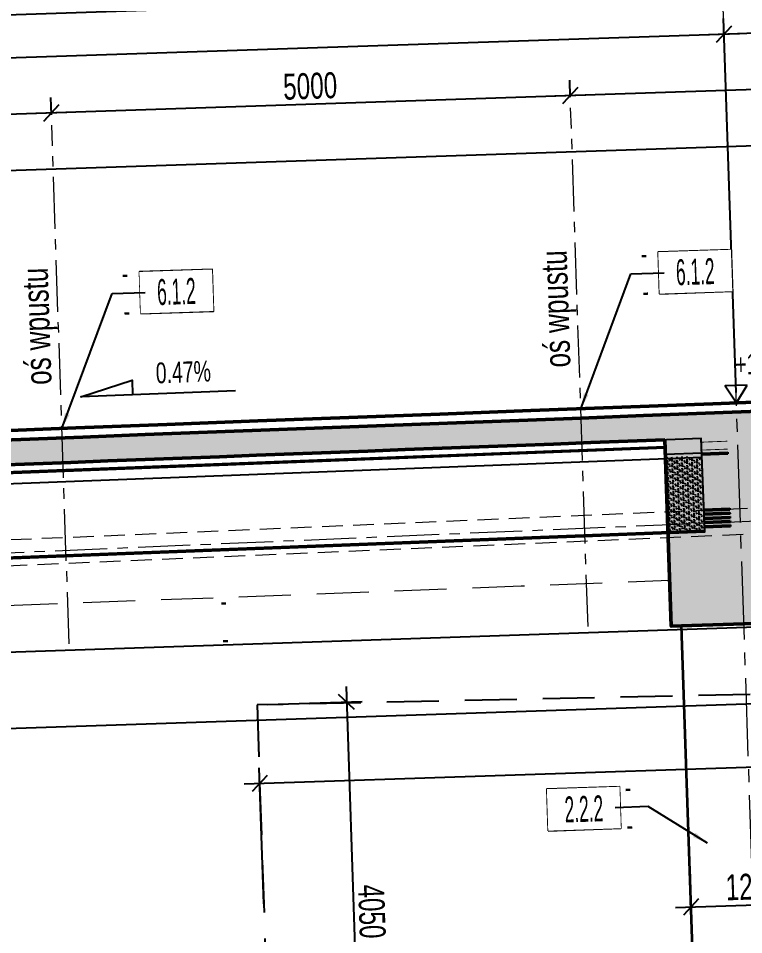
# Model space of a CAD drawing. Header units: metres. Extents: x 8395712 to 9795150, y 4166577 to 5794892.
# Drawn here: x 8418145.59 to 8418152.57, y 5772609.19 to 5772618.01 of the extents above; entities that cross this region are included whole.
import ezdxf
from ezdxf.enums import TextEntityAlignment as Align

# ---------------------------------------------------------------- set-up
doc = ezdxf.new("R2010")
doc.units = ezdxf.units.M
doc.set_wipeout_variables(frame=1)
doc.header["$PDMODE"] = 35
doc.header["$PDSIZE"] = 0.002
for name, pattern in [('CENTER', [2, 1.25, -0.25, 0.25, -0.25]), ('CENTER2', [1.125, 0.75, -0.125, 0.125, -0.125]), ('DASHED', [0.75, 0.5, -0.25]), ('HIDDEN', [0.375, 0.25, -0.125])]:
    doc.linetypes.add(name, pattern=pattern)
for name, color, linetype in [('00RysOpi-T', 2, 'Continuous'), ('AII_M_opisy do legendy', 2, 'Continuous'), ('AII_M_prefabrykaty', 6, 'Continuous'), ('AII_opis', 1, 'Continuous')]:
    doc.layers.add(name, color=color, linetype=linetype)
for name, color, linetype, lineweight in [('AII_M_konstrukcja 0.35', 2, 'Continuous', 35), ('AII_M_konstrukcja 0.50', 3, 'Continuous', 50), ('AII_M_koty wysokościowe', 1, 'Continuous', 18), ('AII_M_kreskowanie', 8, 'Continuous', 0), ('AII_M_linie kreskowane', 9, 'HIDDEN', 18), ('AII_M_obiekty osie', 7, 'CENTER2', 18), ('AII_M_odwodnienie', 8, 'Continuous', 9), ('AII_M_opisy rzedne', 1, 'Continuous', 25), ('AII_M_opisy wymiary', 1, 'Continuous', 25), ('AII_M_skrajnia', 9, 'DASHED', 18), ('AII_M_wymiary', 1, 'Continuous', 25), ('G_ProfilPodluznyKrzywa', 1, 'Continuous', 50)]:
    doc.layers.add(name, color=color, linetype=linetype, lineweight=lineweight)
doc.layers.add('AII_M_pomoc', color=30, linetype='Continuous', plot=False)
doc.styles.add('AII_norm.', font='CDMSIMPL.shx', dxfattribs={"width": 0.75, "bigfont": 'CDMBIGPL.shx'})
doc.styles.add('CDMSTYLE', font='CDMSIMPL.shx', dxfattribs={"width": 0.7, "bigfont": 'CDMBIGPL.shx'})
doc.dimstyles.new('CDM-ME100MM', dxfattribs={"dimscale": 0.1, "dimtxt": 2.5, "dimasz": 1.5, "dimexe": 1.5, "dimexo": 1, "dimgap": 0.5, "dimtad": 1, "dimdec": 0, "dimlfac": 1000, "dimrnd": 1, "dimzin": 9, "dimtxsty": 'CDMSTYLE', "dimblk": 'OBLIQUE', "dimcen": 2.5, "dimdle": 1.5, "dimclrd": 9, "dimclre": 9, "dimclrt": 1, "dimadec": 1, "dimazin": 2, "dimtfac": 1, "dimtdec": 0, "dimtix": 1, "dimtmove": 2, "dimatfit": 3, "dimldrblk": 'DOT', "dimfxl": 1, "dimtvp": 1, "dimtolj": 1, "dimtzin": 0, "dimlwd": 25, "dimlwe": 25, "dimarcsym": 0})
doc.dimstyles.new('CDM-ME100MM$7', dxfattribs={"dimscale": 0.1, "dimtxt": 2.5, "dimasz": 1.5, "dimexe": 1.5, "dimexo": 1, "dimgap": 0.5, "dimtad": 1, "dimdec": 0, "dimlfac": 1000, "dimrnd": 1, "dimzin": 9, "dimtxsty": 'CDMSTYLE', "dimblk": 'OBLIQUE', "dimcen": 2.5, "dimdle": 1.5, "dimclrd": 9, "dimclre": 9, "dimclrt": 1, "dimadec": 1, "dimazin": 2, "dimtfac": 1, "dimtdec": 0, "dimtix": 1, "dimtmove": 2, "dimatfit": 3, "dimfxl": 1, "dimtvp": 1, "dimtolj": 1, "dimtzin": 0, "dimlwd": 25, "dimlwe": 25, "dimarcsym": 0})

# ---------------------------------------------------------------- blocks, each defined once
blk = doc.blocks.new('_OBLIQUE')
at = {"color": 0, "linetype": 'ByBlock'}
blk.add_line((-0.5, -0.5), (0.5, 0.5), dxfattribs=at)
blk = doc.blocks.new('*D99')
at = {"layer": 'AII_M_wymiary', "color": 9, "linetype": 'Continuous', "lineweight": 25, "transparency": 16777216}
for p, q in [((8418194.040533077, 5772612.02127332), (8418193.98467435, 5772613.687019997)), ((8418138.370964773, 5772611.671999656), (8418194.139617318, 5772613.5421315)), ((8418138.596790658, 5772609.413332533), (8418138.515853269, 5772611.826942625))]:
    blk.add_line(p, q, dxfattribs=at)
at = {"layer": 'Defpoints', "color": 0, "linetype": 'Continuous', "lineweight": 25, "transparency": 16777216}
for p in [(8418193.989701586, 5772613.537104264), (8418194.043884568, 5772611.921329498), (8418138.60014215, 5772609.313388712)]:
    blk.add_point(p, dxfattribs=at)
at = {"layer": 'AII_M_wymiary', "color": 9, "linetype": 'Continuous', "lineweight": 25, "transparency": 16777216, "xscale": 0.15, "yscale": 0.15, "zscale": 0.15}
for p, rotation in [((8418193.989701586, 5772613.537104264), 1.920622427509104), ((8418138.520880505, 5772611.677026891), 181.9206224275091)]:
    blk.add_blockref('_OBLIQUE', p, dxfattribs=dict(at, rotation=rotation))
at = {"layer": 'AII_M_wymiary', "color": 1, "linetype": 'Continuous', "lineweight": 25, "transparency": 16777216, "char_height": 0.25, "attachment_point": 5, "rotation": 1.9206224275091044, "style": 'CDMSTYLE'}
for s, insert in [('\\A1;światło netto przy przepływie miarodajnym p=0,3% min. |t54900', (8418166.248029483, 5772612.823610526)), ('\\A1;55500', (8418166.261156155, 5772612.43216389))]:
    blk.add_mtext(s, dxfattribs=dict(at, insert=insert))
blk = doc.blocks.new('_DOT')
at = {"color": 0, "linetype": 'ByBlock'}
blk.add_line((-0.5, 0), (-1, 0), dxfattribs=at)
at = {"color": 0, "linetype": 'ByBlock', "const_width": 0.5}
blk.add_lwpolyline([(-0.25, 0, 1), (0.25, 0, 1)], format="xyb", close=True, dxfattribs=at)
blk = doc.blocks.new('*D100')
at = {"layer": 'AII_M_linie kreskowane', "color": 9, "linetype": 'Continuous', "lineweight": 25, "transparency": 16777216}
for p, q in [((8418201.716837922, 5772609.87320144), (8418201.605086591, 5772613.205705058)), ((8418130.799916105, 5772610.681258122), (8418201.76002956, 5772613.060816562)), ((8418131.056555934, 5772607.503697442), (8418130.944804601, 5772610.836201089))]:
    blk.add_line(p, q, dxfattribs=at)
at = {"layer": 'Defpoints', "color": 0, "linetype": 'Continuous', "lineweight": 25, "transparency": 16777216}
for p in [(8418201.610113828, 5772613.055789325), (8418201.720189413, 5772609.773257619), (8418131.059907425, 5772607.403753621)]:
    blk.add_point(p, dxfattribs=at)
at = {"layer": 'AII_M_linie kreskowane', "color": 9, "linetype": 'Continuous', "lineweight": 25, "transparency": 16777216, "xscale": 0.15, "yscale": 0.15, "zscale": 0.15}
for p, rotation in [((8418201.610113828, 5772613.055789325), 1.920622427509104), ((8418130.949831838, 5772610.686285357), 181.9206224275091)]:
    blk.add_blockref('_OBLIQUE', p, dxfattribs=dict(at, rotation=rotation))
at = {"layer": 'AII_M_linie kreskowane', "color": 1, "linetype": 'Continuous', "lineweight": 25, "transparency": 16777216, "char_height": 0.25, "attachment_point": 5, "rotation": 1.9206224275091044, "style": 'CDMSTYLE'}
for s, insert in [('\\A1;terasa zalewowa przy p=10% min. |t70000', (8418166.27271127, 5772612.087582289)), ('\\A1;70700', (8418166.28583794, 5772611.696135653))]:
    blk.add_mtext(s, dxfattribs=dict(at, insert=insert))
blk = doc.blocks.new('*D102')
at = {"layer": 'AII_M_wymiary', "color": 9, "lineweight": 25, "transparency": 16777216}
for p, q in [((8418203.46351131, 5772616.307274249), (8418203.335044375, 5772620.138249045)), ((8418128.23228955, 5772617.469688007), (8418203.489987342, 5772619.993360549)), ((8418128.505644988, 5772613.793656087), (8418128.377178049, 5772617.624630975))]:
    blk.add_line(p, q, dxfattribs=at)
at = {"layer": 'Defpoints', "color": 0, "lineweight": 25, "transparency": 16777216}
for p in [(8418203.34007161, 5772619.988333313), (8418203.466862801, 5772616.207330428), (8418128.50899648, 5772613.693712266)]:
    blk.add_point(p, dxfattribs=at)
at = {"layer": 'AII_M_wymiary', "color": 9, "lineweight": 25, "transparency": 16777216, "xscale": 0.15, "yscale": 0.15, "zscale": 0.15}
for p, rotation in [((8418203.34007161, 5772619.988333313), 1.920622427509104), ((8418128.382205283, 5772617.474715242), 181.9206224275091)]:
    blk.add_blockref('_OBLIQUE', p, dxfattribs=dict(at, rotation=rotation))
at = {"layer": 'AII_M_wymiary', "color": 1, "lineweight": 25, "transparency": 16777216, "insert": (8418165.855273338, 5772618.906425965), "char_height": 0.25, "attachment_point": 5, "rotation": 1.9206224275091044, "style": 'CDMSTYLE'}
blk.add_mtext('\\A1;Lt=75000', dxfattribs=at)
blk = doc.blocks.new('*D121')
at = {"layer": 'AII_M_wymiary', "color": 9, "linetype": 'Continuous', "lineweight": 25, "transparency": 16777216}
for p, q in [((8418179.47699409, 5772615.502916438), (8418179.36256112, 5772618.915388437)), ((8418179.517504087, 5772618.770499939), (8418152.232840745, 5772617.855542962)), ((8418152.498440202, 5772614.410799807), (8418152.377729243, 5772618.010485931))]:
    blk.add_line(p, q, dxfattribs=at)
at = {"layer": 'Defpoints', "color": 0, "linetype": 'Continuous', "lineweight": 25, "transparency": 16777216}
for p in [(8418152.382756477, 5772617.860570198), (8418179.480345579, 5772615.402972616), (8418152.501791693, 5772614.310855986)]:
    blk.add_point(p, dxfattribs=at)
at = {"layer": 'AII_M_wymiary', "color": 9, "linetype": 'Continuous', "lineweight": 25, "transparency": 16777216, "xscale": 0.15, "yscale": 0.15, "zscale": 0.15}
for p, rotation in [((8418179.367588354, 5772618.765472704), 1.920622427509082), ((8418152.382756477, 5772617.860570198), 181.9206224275091)]:
    blk.add_blockref('_OBLIQUE', p, dxfattribs=dict(at, rotation=rotation))
at = {"layer": 'AII_M_wymiary', "color": 1, "linetype": 'Continuous', "lineweight": 25, "transparency": 16777216, "insert": (8418165.869307308, 5772618.487923139), "char_height": 0.25, "attachment_point": 5, "rotation": 1.9206224275091044, "style": 'CDMSTYLE'}
blk.add_mtext('\\A1;27000', dxfattribs=at)
blk = doc.blocks.new('*D113')
at = {"layer": 'AII_M_wymiary', "color": 9, "linetype": 'Continuous', "lineweight": 25, "transparency": 16777216}
for p, q in [((8418152.498440202, 5772614.410799807), (8418152.377729243, 5772618.010485922)), ((8418152.532672212, 5772617.865597425), (8418128.246323524, 5772617.05118517)), ((8418128.515947558, 5772613.486426286), (8418128.39121202, 5772617.206128139))]:
    blk.add_line(p, q, dxfattribs=at)
at = {"layer": 'Defpoints', "color": 0, "linetype": 'Continuous', "lineweight": 25, "transparency": 16777216}
for p in [(8418128.396239256, 5772617.056212406), (8418152.501791693, 5772614.310855986), (8418128.519299049, 5772613.386482465)]:
    blk.add_point(p, dxfattribs=at)
at = {"layer": 'AII_M_wymiary', "color": 9, "linetype": 'Continuous', "lineweight": 25, "transparency": 16777216, "xscale": 0.15, "yscale": 0.15, "zscale": 0.15}
for p, rotation in [((8418152.38275648, 5772617.860570189), 1.920622427509082), ((8418128.396239256, 5772617.056212406), 181.9206224275091)]:
    blk.add_blockref('_OBLIQUE', p, dxfattribs=dict(at, rotation=rotation))
at = {"layer": 'AII_M_wymiary', "color": 1, "linetype": 'Continuous', "lineweight": 25, "transparency": 16777216, "insert": (8418140.383632759, 5772617.633292986), "char_height": 0.25, "attachment_point": 5, "rotation": 1.9206224275091044, "style": 'CDMSTYLE'}
blk.add_mtext('\\A1;24000', dxfattribs=at)
blk = doc.blocks.new('*D116')
at = {"layer": 'AII_M_wymiary', "color": 9, "linetype": 'Continuous', "lineweight": 25, "transparency": 16777216}
for p, q in [((8418204.366897535, 5772616.22138065), (8418204.219954044, 5772620.603339291)), ((8418204.374897012, 5772620.458450793), (8418127.318210427, 5772617.874451417)), ((8418127.619639244, 5772613.361251447), (8418127.463098923, 5772618.029394386))]:
    blk.add_line(p, q, dxfattribs=at)
at = {"layer": 'Defpoints', "color": 0, "linetype": 'Continuous', "lineweight": 25, "transparency": 16777216}
for p in [(8418127.46812616, 5772617.879478653), (8418204.370249024, 5772616.121436829), (8418127.622990735, 5772613.261307626)]:
    blk.add_point(p, dxfattribs=at)
at = {"layer": 'AII_M_wymiary', "color": 9, "linetype": 'Continuous', "lineweight": 25, "transparency": 16777216, "xscale": 0.15, "yscale": 0.15, "zscale": 0.15}
for p, rotation in [((8418204.22498128, 5772620.453423558), 1.920622427509082), ((8418127.46812616, 5772617.879478653), 181.9206224275091)]:
    blk.add_blockref('_OBLIQUE', p, dxfattribs=dict(at, rotation=rotation))
at = {"layer": 'AII_M_wymiary', "color": 1, "linetype": 'Continuous', "lineweight": 25, "transparency": 16777216, "insert": (8418165.840688612, 5772619.341352793), "char_height": 0.25, "attachment_point": 5, "rotation": 1.9206224275091044, "style": 'CDMSTYLE'}
blk.add_mtext('\\A1;Lc=76800', dxfattribs=at)
blk = doc.blocks.new('*D103')
at = {"layer": 'AII_M_wymiary', "color": 9, "lineweight": 25, "transparency": 16777216}
for p, q in [((8418163.940291261, 5772610.028784421), (8418163.896638356, 5772611.330544905)), ((8418164.051581325, 5772611.185656408), (8418162.70313228, 5772611.140437859)), ((8418147.760738377, 5772610.639363414), (8418154.77425575, 5772610.874552925)), ((8418147.949548328, 5772609.484537633), (8418147.905626876, 5772610.794306383))]:
    blk.add_line(p, q, dxfattribs=at)
at = {"layer": 'Defpoints', "color": 0, "lineweight": 25, "transparency": 16777216}
for p in [(8418163.90166559, 5772611.180629171), (8418163.943642752, 5772609.9288406), (8418147.95289982, 5772609.384593812)]:
    blk.add_point(p, dxfattribs=at)
at = {"layer": 'AII_M_wymiary', "color": 9, "lineweight": 25, "transparency": 16777216, "xscale": 0.15, "yscale": 0.15, "zscale": 0.15}
for p, rotation in [((8418163.90166559, 5772611.180629171), 1.920622427509104), ((8418147.91065411, 5772610.644390649), 181.9206224275091)]:
    blk.add_blockref('_OBLIQUE', p, dxfattribs=dict(at, rotation=rotation))
at = {"layer": 'AII_M_wymiary', "color": 1, "lineweight": 25, "transparency": 16777216, "char_height": 0.25, "attachment_point": 5, "rotation": 1.9206224275091044, "style": 'CDMSTYLE'}
for s, insert in [('\\A1;skrajnia przejścia dla zwierząt średnich min. netto 15000', (8418158.731432453, 5772611.224040332)), ('\\A1;16000', (8418158.744559124, 5772610.832593696))]:
    blk.add_mtext(s, dxfattribs=dict(at, insert=insert))
blk = doc.blocks.new('*D105')
at = {"layer": 'AII_M_wymiary', "color": 9, "lineweight": 25, "transparency": 16777216}
for p, q in [((8418148.742325477, 5772611.579271511), (8418148.888115326, 5772607.231715264)), ((8418147.985244498, 5772611.403799434), (8418148.897268448, 5772611.434383013)), ((8418148.120979877, 5772607.356074653), (8418149.033003824, 5772607.386658232))]:
    blk.add_line(p, q, dxfattribs=at)
at = {"layer": 'Defpoints', "color": 0, "lineweight": 25, "transparency": 16777216}
for p in [(8418147.885300675, 5772611.400447943), (8418148.88308809, 5772607.381630996), (8418148.021036055, 5772607.352723162)]:
    blk.add_point(p, dxfattribs=at)
at = {"layer": 'AII_M_wymiary', "color": 9, "lineweight": 25, "transparency": 16777216, "xscale": 0.15, "yscale": 0.15, "zscale": 0.15}
for p, rotation in [((8418148.747352714, 5772611.429355778), 91.92062242572072), ((8418148.88308809, 5772607.381630996), 271.9206224257207)]:
    blk.add_blockref('_OBLIQUE', p, dxfattribs=dict(at, rotation=rotation))
at = {"layer": 'AII_M_wymiary', "color": 1, "lineweight": 25, "transparency": 16777216, "insert": (8418148.990122091, 5772609.411358497), "char_height": 0.25, "attachment_point": 5, "rotation": 271.9206224257207, "style": 'CDMSTYLE'}
blk.add_mtext('\\A1;4050', dxfattribs=at)
blk = doc.blocks.new('00kota3')
at = {"layer": 'AII_M_koty wysokościowe', "color": 0, "linetype": 'Continuous', "lineweight": -2}
blk.add_lwpolyline([(1.080883523449302, 1.662365338939708), (-1.035982793706353, 1.662365338939708), (0, 0)], close=True, dxfattribs=at)
at = {"layer": 'AII_M_koty wysokościowe', "color": 0, "linetype": 'Continuous', "lineweight": -2, "style": 'CDMSTYLE', "width": 0.85}
blk.add_attdef('%%P000.000', (0.4929666414439566, 2.692536952497903), '', height=2, dxfattribs=at)
blk = doc.blocks.new('OpiNum01')
at = {"layer": 'AII_M_opisy do legendy', "color": 0, "linetype": 'Continuous'}
blk.add_lwpolyline([(-3.5, -1.999999999999999), (3.500000000000001, -2), (3.5, 2), (-3.5, 2)], close=True, dxfattribs=at)
at = {"color": 9, "linetype": 'Continuous', "lineweight": 25, "style": 'CDMSTYLE', "width": 0.7, "flags": 1}
for tag, p in [('NAZWAPOL', (-4.104931844502406, -6.80252055447653)), ('NAZWAANG', (-4.104931844502403, -10.47658496644755)), ('SPECYF', (-4.104931844502399, -14.15064937841856)), ('ID', (-4.104931844502396, -17.82471379038958)), ('BAZA', (-4.104931844502392, -21.4987782023606)), ('RYSUNEK', (-4.104931844502389, -25.17284261433161))]:
    blk.add_attdef(tag, p, '', height=2, dxfattribs=at)
at = {"layer": 'AII_M_opisy do legendy', "linetype": 'Continuous', "lineweight": -2, "style": 'CDMSTYLE', "width": 0.5}
blk.add_attdef('NR', text='', height=2.5, dxfattribs=at).set_placement((0, 0), align=Align.MIDDLE)
at = {"color": 0, "linetype": 'Continuous'}
blk.add_wipeout([(-3.499999999999999, -1.9999999999999982), (3.4999999999999973, -1.9999999999999991), (3.499999999999997, 2), (-3.499999999999999, 2)], dxfattribs=at).dxf.layer = 'AII_M_opisy do legendy'
blk = doc.blocks.new('OpiTxt01')
at = {"color": 0, "linetype": 'Continuous', "lineweight": 20, "style": 'CDMSTYLE', "width": 0.7}
blk.add_attdef('TEKST_GORNY', (1, 0.8945185874659813), '', height=2, dxfattribs=at)
at = {"color": 0, "linetype": 'Continuous', "lineweight": -2, "style": 'CDMSTYLE', "width": 0.7}
blk.add_attdef('TEKST_DOLNY', (1.049030266685349, -2.731473425873787), '', height=2, dxfattribs=at)
blk = doc.blocks.new('*D216')
at = {"layer": 'AII_M_wymiary', "color": 9, "linetype": 'Continuous', "lineweight": 25, "transparency": 16777216}
for p, q in [((8418145.904685523, 5772617.08508005), (8418145.899091119, 5772617.251909165)), ((8418146.054034088, 5772617.107020668), (8418140.757011537, 5772616.929391658)), ((8418140.907494437, 5772616.917505513), (8418140.901900033, 5772617.084334627))]:
    blk.add_line(p, q, dxfattribs=at)
at = {"layer": 'Defpoints', "color": 0, "linetype": 'Continuous', "lineweight": 25, "transparency": 16777216}
for p in [(8418140.906927269, 5772616.934418893), (8418145.908037014, 5772616.98513623), (8418140.910845928, 5772616.817561692)]:
    blk.add_point(p, dxfattribs=at)
at = {"layer": 'AII_M_wymiary', "color": 9, "linetype": 'Continuous', "lineweight": 25, "transparency": 16777216, "xscale": 0.15, "yscale": 0.15, "zscale": 0.15}
for p, rotation in [((8418145.904118355, 5772617.101993432), 1.920622427509082), ((8418140.906927269, 5772616.934418893), 181.9206224275091)]:
    blk.add_blockref('_OBLIQUE', p, dxfattribs=dict(at, rotation=rotation))
at = {"layer": 'AII_M_wymiary', "color": 1, "linetype": 'Continuous', "lineweight": 25, "transparency": 16777216, "insert": (8418143.399657704, 5772617.193107851), "char_height": 0.25, "attachment_point": 5, "rotation": 1.9206224275091044, "style": 'CDMSTYLE'}
blk.add_mtext('\\A1;5000', dxfattribs=at)
blk = doc.blocks.new('*D217')
at = {"layer": 'AII_M_wymiary', "color": 9, "linetype": 'Continuous', "lineweight": 25, "transparency": 16777216}
for p, q in [((8418150.901876613, 5772617.252654592), (8418150.89628221, 5772617.419483728)), ((8418151.051225176, 5772617.27459523), (8418145.754202625, 5772617.09696622)), ((8418145.904685527, 5772617.085080053), (8418145.899091123, 5772617.25190919))]:
    blk.add_line(p, q, dxfattribs=at)
at = {"layer": 'Defpoints', "color": 0, "linetype": 'Continuous', "lineweight": 25, "transparency": 16777216}
for p in [(8418145.904118357, 5772617.101993456), (8418150.905228104, 5772617.15271077), (8418145.908037018, 5772616.985136231)]:
    blk.add_point(p, dxfattribs=at)
at = {"layer": 'AII_M_wymiary', "color": 9, "linetype": 'Continuous', "lineweight": 25, "transparency": 16777216, "xscale": 0.15, "yscale": 0.15, "zscale": 0.15}
for p, rotation in [((8418150.901309444, 5772617.269567994), 1.920622427509082), ((8418145.904118357, 5772617.101993456), 181.9206224275091)]:
    blk.add_blockref('_OBLIQUE', p, dxfattribs=dict(at, rotation=rotation))
at = {"layer": 'AII_M_wymiary', "color": 1, "linetype": 'Continuous', "lineweight": 25, "transparency": 16777216, "insert": (8418148.396848792, 5772617.360682414), "char_height": 0.25, "attachment_point": 5, "rotation": 1.9206224275091044, "style": 'CDMSTYLE'}
blk.add_mtext('\\A1;5000', dxfattribs=at)
blk = doc.blocks.new('*D218')
at = {"layer": 'AII_M_wymiary', "color": 9, "linetype": 'Continuous', "lineweight": 25, "transparency": 16777216}
for p, q in [((8418155.899067696, 5772617.420229129), (8418155.893473292, 5772617.587058264)), ((8418156.048416259, 5772617.442169766), (8418150.751393715, 5772617.264540756)), ((8418150.901876617, 5772617.252654593), (8418150.896282213, 5772617.419483726))]:
    blk.add_line(p, q, dxfattribs=at)
at = {"layer": 'Defpoints', "color": 0, "linetype": 'Continuous', "lineweight": 25, "transparency": 16777216}
for p in [(8418150.901309447, 5772617.269567993), (8418155.902419187, 5772617.320285308), (8418150.905228108, 5772617.152710772)]:
    blk.add_point(p, dxfattribs=at)
at = {"layer": 'AII_M_wymiary', "color": 9, "linetype": 'Continuous', "lineweight": 25, "transparency": 16777216, "xscale": 0.15, "yscale": 0.15, "zscale": 0.15}
for p, rotation in [((8418155.898500526, 5772617.43714253), 1.920622427509082), ((8418150.901309447, 5772617.269567993), 181.9206224275091)]:
    blk.add_blockref('_OBLIQUE', p, dxfattribs=dict(at, rotation=rotation))
at = {"layer": 'AII_M_wymiary', "color": 1, "linetype": 'Continuous', "lineweight": 25, "transparency": 16777216, "insert": (8418153.39403988, 5772617.52825695), "char_height": 0.25, "attachment_point": 5, "rotation": 1.9206224275091044, "style": 'CDMSTYLE'}
blk.add_mtext('\\A1;5000', dxfattribs=at)
blk = doc.blocks.new('*D228')
at = {"layer": 'AII_M_opisy wymiary', "color": 9, "linetype": 'ByBlock', "lineweight": 25, "transparency": 16777216}
for p, q in [((8418204.366678644, 5772616.221373309), (8418204.284706129, 5772618.66585156)), ((8418204.439649098, 5772618.520963063), (8418139.016682852, 5772616.327085886)), ((8418139.248034272, 5772613.90364345), (8418139.161571348, 5772616.482028855))]:
    blk.add_line(p, q, dxfattribs=at)
at = {"layer": 'Defpoints', "color": 0, "linetype": 'ByBlock', "lineweight": 25, "transparency": 16777216}
for p in [(8418139.166598585, 5772616.332113123), (8418204.370030135, 5772616.121429488), (8418139.251385763, 5772613.803699629)]:
    blk.add_point(p, dxfattribs=at)
at = {"layer": 'AII_M_opisy wymiary', "color": 9, "linetype": 'ByBlock', "lineweight": 25, "transparency": 16777216, "xscale": 0.15, "yscale": 0.15, "zscale": 0.15}
for p, rotation in [((8418204.289733365, 5772618.515935827), 1.92062245079579), ((8418139.166598585, 5772616.332113123), 181.9206224507958)]:
    blk.add_blockref('_OBLIQUE', p, dxfattribs=dict(at, rotation=rotation))
at = {"layer": 'AII_M_opisy wymiary', "color": 1, "linetype": 'ByBlock', "lineweight": 25, "transparency": 16777216, "insert": (8418171.720904412, 5772617.640569422), "char_height": 0.25, "attachment_point": 5, "rotation": 1.9206224507958036, "style": 'CDMSTYLE'}
blk.add_mtext('\\A1;zasięg ścieku przykrawężnikowego-65160', dxfattribs=at)
blk = doc.blocks.new('*U427')
at = {"layer": 'AII_M_prefabrykaty', "linetype": 'ByBlock', "lineweight": -2}
h = blk.add_hatch(dxfattribs=at)
h.set_pattern_fill('HEX', color=0, scale=0.005, angle=3.129274677848148e-08, style=0)
h.set_pattern_definition([(3.129274677848148e-08, (23.24925278507467, -0.1849999993014375), (-1.501742303481695e-11, 0.027496306577), [0.015875, -0.03175]), (120.0000000312927, (23.24925278507467, -0.1849999993014375), (-0.02381249999841843, -0.01374815330150546), [0.01587499999999996, -0.03174999999999992]), (60.00000003129274, (23.26512778507467, -0.1849999992927671), (-0.02381250001343585, 0.01374815327549453), [0.015875, -0.03175])])
h.paths.add_polyline_path([(23.59925278351386, 0.7200000019811763), (23.24925278490366, 0.720000001179002), (23.24925278514513, 0.01500000028476478), (23.59925278375578, 0.01500000108693911)])
at = {"layer": 'AII_M_prefabrykaty', "color": 0, "linetype": 'ByBlock', "lineweight": -2}
for p, q in [((23.24925278525548, 0.7599999999745486), (23.24925278525548, 0.8999999999999999)), ((0.3499999975879299, 0.8364509619858569), (23.24925278525548, 0.8364509619858569)), ((0.3499999975879299, 0.8214509619858741), (23.24925278525548, 0.8214509619858741)), ((-3.065903954726646e-09, 0.7200000000000002), (23.59925278507467, 0.7200000000000002)), ((23.24925278525548, 0.7599999999745477), (23.59925278507467, 0.7599999999745477)), ((23.84925278489359, 0.7563325423164087), (23.84925278470305, 0.7408325415665558)), ((23.84925278515825, 0.2177500013767708), (23.84925278487313, 0.202250001553693)), ((23.84925278582218, 0.1777500014341058), (23.84925278553706, 0.162250001611028)), ((23.84925278555979, 0.1377500013959434), (23.84925278527421, 0.1222500015733203)), ((23.84925278529741, 0.09775000135823575), (23.84925278501228, 0.08225000153470319)), ((-4.18083345721243e-11, 0.01500000068585194), (23.59925278507467, 0.01500000068585194)), ((23.84925278503456, 0.0577500013196186), (23.84925278567576, 0.04225000159203773))]:
    blk.add_line(p, q, dxfattribs=at)
blk.add_lwpolyline([(0, 0), (23.59925278507467, 0), (23.59925278507467, 0.8999999999999999), (5.510910596163092e-17, 0.8999999999999999)], close=True, dxfattribs=at)
at = {"layer": 'AII_M_prefabrykaty', "color": 0, "linetype": 'ByBlock', "lineweight": -2, "const_width": 0.007999999999999998}
for points in [[(23.59925278420929, 0.8630000003593294), (23.84925278467213, 0.8630000013520429)], [(23.84925278463666, 0.7867744722064116), (23.59925278426886, 0.786774470286923)]]:
    blk.add_lwpolyline(points, dxfattribs=at)
at = {"layer": 'AII_M_prefabrykaty', "color": 0, "linetype": 'ByBlock', "lineweight": -2}
for points in [[(23.59925278452534, 0.7563325403969201), (23.84925278489359, 0.7563325423164087)], [(23.59925278484639, 0.7485825405331297), (23.84925278521373, 0.7485825424521635)], [(23.59925278424021, 0.7408325405738423), (23.84925278470305, 0.7408325415665558)], [(23.59925278469496, 0.2177500003840573), (23.84925278515825, 0.2177500013767708)], [(23.59925278533615, 0.2022500006560217), (23.84925278487313, 0.202250001553693)], [(23.59925278535934, 0.1777500004409376), (23.84925278582218, 0.1777500014341058)], [(23.59925278481137, 0.1222500005801521), (23.84925278527421, 0.1222500015733203)], [(23.59925278483366, 0.09775000036506754), (23.84925278529741, 0.09775000135823575)], [(23.59925278507376, 0.1622500006183145), (23.84925278553706, 0.162250001611028)], [(23.5992527850965, 0.1377500004032299), (23.84925278555979, 0.1377500013959434)], [(23.59925278454853, 0.08225000054198972), (23.84925278501228, 0.08225000153470319)], [(23.59925278457127, 0.05775000032690514), (23.84925278503456, 0.0577500013196186)], [(23.59925278521246, 0.04225000059886952), (23.84925278567576, 0.04225000159203773)]]:
    blk.add_lwpolyline(points, dxfattribs=at)
blk = doc.blocks.new('*D431')
at = {"layer": 'AII_M_opisy wymiary', "color": 9, "linetype": 'ByBlock', "lineweight": 25, "transparency": 16777216}
for p, q in [((8418153.251164215, 5772609.866519329), (8418153.268644536, 5772609.345243826)), ((8418152.051838353, 5772609.826301439), (8418152.069318675, 5772609.305025936)), ((8418151.914375706, 5772609.449914432), (8418153.413533032, 5772609.500186794))]:
    blk.add_line(p, q, dxfattribs=at)
at = {"layer": 'Defpoints', "color": 0, "linetype": 'ByBlock', "lineweight": 25, "transparency": 16777216}
for p in [(8418153.247812724, 5772609.96646315), (8418152.048486862, 5772609.92624526), (8418153.2636173, 5772609.495159558)]:
    blk.add_point(p, dxfattribs=at)
at = {"layer": 'AII_M_opisy wymiary', "color": 9, "linetype": 'ByBlock', "lineweight": 25, "transparency": 16777216, "xscale": 0.15, "yscale": 0.15, "zscale": 0.15}
for p, rotation in [((8418152.064291438, 5772609.454941669), 181.9206224507958), ((8418153.2636173, 5772609.495159558), 1.92062245079579)]:
    blk.add_blockref('_OBLIQUE', p, dxfattribs=dict(at, rotation=rotation))
at = {"layer": 'AII_M_opisy wymiary', "color": 1, "linetype": 'ByBlock', "lineweight": 25, "transparency": 16777216, "insert": (8418152.65808926, 5772609.649952302), "char_height": 0.25, "attachment_point": 5, "rotation": 1.9206224507958036, "style": 'CDMSTYLE'}
blk.add_mtext('\\A1;1200', dxfattribs=at)

msp = doc.modelspace()

# ---------------------------------------------------------------- hatches: boundary and pattern name
at = {"layer": 'AII_M_kreskowanie', "linetype": 'Continuous', "lineweight": 0}
h = msp.add_hatch(dxfattribs=at)
h.set_pattern_fill('ANSI33', color=256, angle=1.920622450795788)
h.set_pattern_definition([(46.92062245079578, (8419754.918269407, 5772441.43848708), (-0.1826020399551773, 0.170752730590781), []), (46.92062245079578, (8419755.094946792, 5772441.444411734), (-0.1826020399551773, 0.170752730590781), [0.125, -0.0625])])
edge = h.paths.add_edge_path()
edge.add_line((8418178.85502972, 5772613.164105284), (8418180.254243225, 5772613.211026155))
edge.add_line((8418180.254243227, 5772613.211026155), (8418180.193845203, 5772615.012137812))
edge.add_ellipse((8418910.81203124, 5752628.691886774), major_axis=(19988.43453884873, 670.2871003972955), ratio=1, start_angle=90.10733989868459, end_angle=90.1729448485292, ccw=False)
edge.add_line((8418203.079103138, 5772615.83561001), (8418203.125999019, 5772614.437141873))
edge.add_line((8418203.12599902, 5772614.437141874), (8418204.025493417, 5772614.467305291))
edge.add_line((8418204.025493417, 5772614.467305291), (8418203.987231191, 5772615.608311756))
edge.add_line((8418203.98723119, 5772615.608311756), (8418204.387006477, 5772615.621717718))
edge.add_line((8418204.387006477, 5772615.621717718), (8418204.370249022, 5772616.121436827))
edge.add_ellipse((8418910.81203124, 5752628.691886774), major_axis=(19988.67440402097, 670.2951439752192), ratio=1, start_angle=90.10361436185815, end_angle=90.32363280970637)
edge.add_line((8418127.622990737, 5772613.261307626), (8418127.639748191, 5772612.761588518))
edge.add_line((8418127.639748191, 5772612.761588517), (8418128.039523479, 5772612.774994479))
edge.add_line((8418128.039523479, 5772612.77499448), (8418128.077560773, 5772611.640695482))
edge.add_line((8418128.077560773, 5772611.640695482), (8418128.977055172, 5772611.6708589))
edge.add_line((8418128.977055172, 5772611.6708589), (8418128.930059439, 5772613.072304815))
edge.add_ellipse((8418910.81203124, 5752628.691886774), major_axis=(19988.43453884873, 670.2871003972955), ratio=1, start_angle=90.25430677026202, end_angle=90.319912347549, ccw=False)
edge.add_line((8418151.813348686, 5772613.954484766), (8418151.873571726, 5772612.158591275))
edge.add_line((8418151.873571724, 5772612.158591274), (8418153.272785228, 5772612.205512146))
edge.add_line((8418153.27278523, 5772612.205512146), (8418153.212355575, 5772614.007567099))
edge.add_ellipse((8418910.81203124, 5752628.691886774), major_axis=(19988.43453884873, 670.2871003972955), ratio=1, start_angle=90.1769556379711, end_angle=90.25029596063138, ccw=False)
edge.add_line((8418178.79477497, 5772614.960944488), (8418178.855029723, 5772613.164105284))

# ---------------------------------------------------------------- linework, layer by layer
at = {"layer": 'AII_M_konstrukcja 0.35'}
for p, q in [((8418152.024303557, 5772610.647408409), (8418151.973515546, 5772612.161942765)), ((8418152.13185941, 5772607.440016961), (8418152.024303555, 5772610.647408407))]:
    msp.add_line(p, q, dxfattribs=at)
at = {"layer": 'AII_M_konstrukcja 0.50', "elevation": -3.053802376826493e-10}
msp.add_lwpolyline([(8418151.813348686, 5772613.954484766), (8418151.873571724, 5772612.158591274), (8418153.27278523, 5772612.205512146), (8418153.212355573, 5772614.007567099)], dxfattribs=at)
at = {"layer": 'AII_M_konstrukcja 0.50', "extrusion": (0, 0, -1)}
msp.add_ellipse((8418910.81203124, 5752628.691886774), major_axis=(19988.67440402097, 670.2951439752192), ratio=1, start_param=4.706740522287833, end_param=4.710580568617912, dxfattribs=at)
at = {"layer": 'AII_M_konstrukcja 0.50', "extrusion": (0, 0, -0.9999999999999998)}
msp.add_ellipse((8418910.81203124, 5752628.691886774), major_axis=(19988.43453884873, 670.2871003972954), ratio=1, start_param=4.706805456602176, end_param=4.707950489933505, dxfattribs=at)
at = {"layer": 'AII_M_konstrukcja 0.50', "color": 8, "linetype": 'DASHED', "lineweight": 0, "extrusion": (0, 0, -1)}
msp.add_ellipse((8418910.81203124, 5752628.691886774), major_axis=(19987.08129950201, 670.241721211842), ratio=1, start_param=4.706805078561906, end_param=4.707950189420478, dxfattribs=at)
at = {"layer": 'AII_M_obiekty osie', "color": 8}
msp.add_line((8418152.879839895, 5772603.037191715), (8418152.266982252, 5772621.313039311), dxfattribs=at)
at = {"layer": 'AII_M_odwodnienie', "color": 140, "linetype": 'CENTER', "ltscale": 0.4}
for p, q in [((8418151.072802642, 5772612.155519682), (8418150.905228103, 5772617.15271077)), ((8418146.075611556, 5772611.987945143), (8418145.908037016, 5772616.985136231))]:
    msp.add_line(p, q, dxfattribs=at)
at = {"layer": 'AII_M_odwodnienie', "color": 140, "linetype": 'DASHED', "ltscale": 0.4, "elevation": -3.053802376826493e-10}
for points in [[(8418115.069069562, 5772610.785068418), (8418129.050029289, 5772611.65928997), (8418129.028968008, 5772612.287352216), (8418166.69029697, 5772613.898234302)], [(8418115.077449964, 5772610.535158896), (8418129.30810167, 5772611.422756366), (8418129.28712292, 5772612.048357491), (8418166.698676115, 5772613.648362255)]]:
    msp.add_lwpolyline(points, dxfattribs=at)
at = {"layer": 'AII_M_odwodnienie', "color": 140, "linetype": 'CENTER', "ltscale": 0.4, "elevation": -3.053802376826493e-10}
msp.add_lwpolyline([(8418115.073259763, 5772610.660113657), (8418129.179065479, 5772611.541023168), (8418129.158045465, 5772612.167854854), (8418166.694486542, 5772613.773298278)], dxfattribs=at)
at = {"layer": 'AII_M_opisy rzedne', "color": 9, "lineweight": 25, "elevation": -3.053802376826493e-10}
msp.add_lwpolyline([(8418147.679243486, 5772614.426203202), (8418146.18699033, 5772614.369414467), (8418146.681304721, 5772614.528327285), (8418146.681304721, 5772614.528327285), (8418146.686628664, 5772614.388428555)], dxfattribs=at)
at = {"layer": 'AII_M_opisy wymiary', "color": 1, "linetype": 'ByBlock', "lineweight": 40}
msp.add_circle((8418171.830326973, 5772432.124002992), 22459.48405515863, dxfattribs=at)
at = {"layer": 'AII_M_pomoc', "linetype": 'Continuous', "lineweight": 25}
msp.add_point((8418152.501791693, 5772614.310855986), dxfattribs=at)
at = {"layer": 'AII_M_skrajnia', "lineweight": 25, "elevation": -3.053802376826493e-10}
msp.add_lwpolyline([(8418164.01863867, 5772607.692409374), (8418163.882902466, 5772611.74015883), (8418147.885300675, 5772611.400447942), (8418148.021036053, 5772607.352723161)], dxfattribs=at)
at = {"layer": 'G_ProfilPodluznyKrzywa', "extrusion": (0, 0, -1)}
msp.add_ellipse((8418910.81203124, 5752628.691886774), major_axis=(19988.76435346056, 670.2981603169407), ratio=1, start_param=4.705869810375112, end_param=4.711481360107568, dxfattribs=at)

# ---------------------------------------------------------------- block references
at = {"layer": 'AII_M_opisy rzedne', "color": 1, "linetype": 'Continuous', "lineweight": 25}
ref = msp.add_blockref('00kota3', (8418152.501791693, 5772614.310855986), dxfattribs=dict(at, xscale=0.09999999999999999, yscale=0.09999999999999999, zscale=0.09999999999999999, rotation=1.920622450795788))
ref.add_attrib('%%P000.000', '+160,46', (8418152.492767682, 5772614.579958419), dxfattribs={"layer": '0', "color": 0, "linetype": 'Continuous', "lineweight": 25, "height": 0.2, "rotation": 1.920622427509109, "style": 'CDMSTYLE', "width": 0.6999999999999998})
at = {"layer": 'AII_M_prefabrykaty', "color": 9, "rotation": 2.20773200627527}
msp.add_blockref('*U427', (8418128.614979237, 5772612.159759489), dxfattribs=at)
at = {"layer": 'Defpoints', "color": 250, "linetype": 'Continuous', "lineweight": 0}
for p, xscale, yscale, zscale, rotation in [((8418151.485538261, 5772615.552436044), 0.09999999999999996, 0.09999999999999996, 0.09999999999999996, 1.920621887529863), ((8418146.4891186, 5772615.361857072), 0.09999999999999996, 0.09999999999999996, 0.09999999999999996, 1.920621887529863), ((8418147.43903207, 5772612.206100808), 0.09999999999999999, 0.09999999999999999, 0.09999999999999999, 1.920622450795789), ((8418151.332476195, 5772610.411260021), 0.09999999999999998, 0.09999999999999998, 0.09999999999999998, 1.920622450795789)]:
    msp.add_blockref('OpiTxt01', p, dxfattribs=dict(at, xscale=xscale, yscale=yscale, zscale=zscale, rotation=rotation)).add_auto_attribs({'TEKST_GORNY': '-', 'TEKST_DOLNY': '-'})

# ---------------------------------------------------------------- texts
at = {"layer": 'AII_M_opisy rzedne', "color": 9, "lineweight": 25, "style": 'CDMSTYLE', "width": 0.7}
msp.add_text('0.47%%%', height=0.2, rotation=2.179379107183735, dxfattribs=at).set_placement((8418147.179133257, 5772614.507243544), align=Align.CENTER)
at = {"layer": 'AII_opis', "lineweight": 25, "char_height": 0.2499999999999998, "attachment_point": 7, "rotation": 91.92062243379732, "line_spacing_factor": 1.2, "style": 'AII_norm.'}
for insert in [(8418150.979301618, 5772614.656768342), (8418145.982110532, 5772614.489193804)]:
    msp.add_mtext('oś wpustu', dxfattribs=dict(at, insert=insert))

# ---------------------------------------------------------------- dimensions: what is measured, and where the dimension line sits
at = {"layer": 'AII_M_linie kreskowane', "linetype": 'Continuous', "lineweight": 25}
dim = msp.add_linear_dim(base=(8418201.610113828, 5772613.055789325), p1=(8418131.059907423, 5772607.403753622), p2=(8418201.720189413, 5772609.773257619), angle=1.920622427509109, text='terasa zalewowa przy p=10% min. |t70000\\X<>', dimstyle='CDM-ME100MM', dxfattribs=at)
dim.commit()
dim.dimension.update_dxf_attribs({"geometry": '*D100', "text_midpoint": (8418166.279972833, 5772611.871037342)})
at = {"layer": 'AII_M_opisy wymiary', "color": 1, "linetype": 'ByBlock', "lineweight": 25}
dim = msp.add_linear_dim(base=(8418139.166598585, 5772616.332113123), p1=(8418204.370030133, 5772616.121429488), p2=(8418139.251385761, 5772613.803699628), angle=1.920622450795788, text='zasięg ścieku przykrawężnikowego-<>', dimstyle='CDM-ME100MM', dxfattribs=at)
dim.commit()
dim.dimension.update_dxf_attribs({"geometry": '*D228', "text_midpoint": (8418171.720904412, 5772617.640569422)})
dim = msp.add_linear_dim(base=(8418153.2636173, 5772609.495159558), p1=(8418152.048486864, 5772609.92624526), p2=(8418153.247812724, 5772609.96646315), angle=1.920622450795788, dimstyle='CDM-ME100MM', dxfattribs=at)
dim.commit()
dim.dimension.update_dxf_attribs({"geometry": '*D431', "text_midpoint": (8418152.65808926, 5772609.649952302)})
at = {"layer": 'AII_M_wymiary', "color": 1, "linetype": 'Continuous', "lineweight": 25}
dim = msp.add_linear_dim(base=(8418127.46812616, 5772617.879478653), p1=(8418204.370249024, 5772616.121436828), p2=(8418127.622990737, 5772613.261307626), angle=1.920622427509109, text='Lc=<>', dimstyle='CDM-ME100MM', dxfattribs=at)
dim.commit()
dim.dimension.update_dxf_attribs({"geometry": '*D116', "text_midpoint": (8418165.840688612, 5772619.341352793)})
at = {"layer": 'AII_M_wymiary', "lineweight": 25}
dim = msp.add_linear_dim(base=(8418203.34007161, 5772619.988333313), p1=(8418128.50899648, 5772613.693712267), p2=(8418203.466862801, 5772616.207330428), angle=1.920622427509109, text='Lt=<>', dimstyle='CDM-ME100MM', dxfattribs=at)
dim.commit()
dim.dimension.update_dxf_attribs({"geometry": '*D102', "text_midpoint": (8418165.855273338, 5772618.906425965)})
at = {"layer": 'AII_M_wymiary', "color": 1, "linetype": 'Continuous', "lineweight": 25}
for base, p1, p2, picture, middle in [((8418152.382756477, 5772617.860570198), (8418179.480345579, 5772615.402972616), (8418152.501791693, 5772614.310855986), '*D121', (8418165.869307308, 5772618.487923139)), ((8418128.396239256, 5772617.056212406), (8418152.501791693, 5772614.310855986), (8418128.519299047, 5772613.386482466), '*D113', (8418140.383632759, 5772617.633292986))]:
    dim = msp.add_linear_dim(base=base, p1=p1, p2=p2, angle=1.920622427509109, dimstyle='CDM-ME100MM', dxfattribs=at)
    dim.commit()
    dim.dimension.update_dxf_attribs({"geometry": picture, "text_midpoint": middle})
at = {"layer": 'AII_M_wymiary', "linetype": 'Continuous', "lineweight": 25}
for base, p1, p2, picture, middle in [((8418150.901309447, 5772617.269567993), (8418155.902419189, 5772617.320285308), (8418150.905228108, 5772617.152710772), '*D218', (8418153.39403988, 5772617.52825695)), ((8418145.904118357, 5772617.101993456), (8418150.905228104, 5772617.15271077), (8418145.908037018, 5772616.985136231), '*D217', (8418148.396848792, 5772617.360682414)), ((8418140.906927269, 5772616.934418893), (8418145.908037014, 5772616.98513623), (8418140.91084593, 5772616.817561692), '*D216', (8418143.399657704, 5772617.193107851))]:
    dim = msp.add_linear_dim(base=base, p1=p1, p2=p2, angle=1.92062242750911, dimstyle='CDM-ME100MM', dxfattribs=at)
    dim.commit()
    dim.dimension.update_dxf_attribs({"geometry": picture, "text_midpoint": middle})
dim = msp.add_linear_dim(base=(8418193.989701586, 5772613.537104264), p1=(8418138.60014215, 5772609.313388712), p2=(8418194.043884568, 5772611.921329498), angle=1.920622427509109, text='światło netto przy przepływie miarodajnym p=0,3% min. |t54900\\X<>', dimstyle='CDM-ME100MM', dxfattribs=at)
dim.commit()
dim.dimension.update_dxf_attribs({"geometry": '*D99', "text_midpoint": (8418166.255291047, 5772612.607065578)})
at = {"layer": 'AII_M_wymiary', "lineweight": 25}
dim = msp.add_linear_dim(base=(8418163.90166559, 5772611.180629171), p1=(8418147.952899817, 5772609.384593812), p2=(8418163.943642752, 5772609.9288406), angle=1.920622427509109, text='skrajnia przejścia dla zwierząt średnich min. netto 15000\\X<>', dimstyle='CDM-ME100MM', dxfattribs=at)
dim.commit()
dim.dimension.update_dxf_attribs({"geometry": '*D103', "text_midpoint": (8418158.738694016, 5772611.007495385), "dimtype": 160})
dim = msp.add_linear_dim(base=(8418148.88308809, 5772607.381630996), p1=(8418147.885300675, 5772611.400447942), p2=(8418148.021036053, 5772607.352723161), angle=91.92062242572074, dimstyle='CDM-ME100MM', dxfattribs=at)
dim.commit()
dim.dimension.update_dxf_attribs({"geometry": '*D105', "text_midpoint": (8418148.990122091, 5772609.411358497)})

# ---------------------------------------------------------------- next in the draw order: block references
at = {"layer": '00RysOpi-T', "color": 1, "linetype": 'Continuous', "lineweight": 0}
for p, xscale, yscale, zscale, rotation, values in [((8418152.105189955, 5772615.573215281), 0.09999999999999996, 0.09999999999999996, 0.09999999999999996, 1.920621887529863, {'NR': '6.1.2'}), ((8418147.108770294, 5772615.382636309), 0.09999999999999996, 0.09999999999999996, 0.09999999999999996, 1.920621887529863, {'NR': '6.1.2'}), ((8418151.032644732, 5772610.401205553), 0.09999999999999998, 0.09999999999999998, 0.09999999999999998, 1.920622450795789, {'NR': '2.2.2'})]:
    msp.add_blockref('OpiNum01', p, dxfattribs=dict(at, xscale=xscale, yscale=yscale, zscale=zscale, rotation=rotation)).add_auto_attribs(values)

# ---------------------------------------------------------------- next in the draw order: leaders
at = {"layer": '00RysOpi-T', "color": 9, "linetype": 'Continuous', "lineweight": 0}
for points in [[(8418151.002435757, 5772614.253909907), (8418151.485538261, 5772615.552436044), (8418151.80535849, 5772615.563160812)], [(8418146.006016096, 5772614.063330935), (8418146.4891186, 5772615.361857072), (8418146.80893883, 5772615.37258184)], [(8418152.22325896, 5772610.069866075), (8418151.652296426, 5772610.421984789), (8418151.332476195, 5772610.411260021)]]:
    msp.add_leader(points, dimstyle='CDM-ME100MM$7', dxfattribs=at)

doc.saveas('drawing.dxf')
